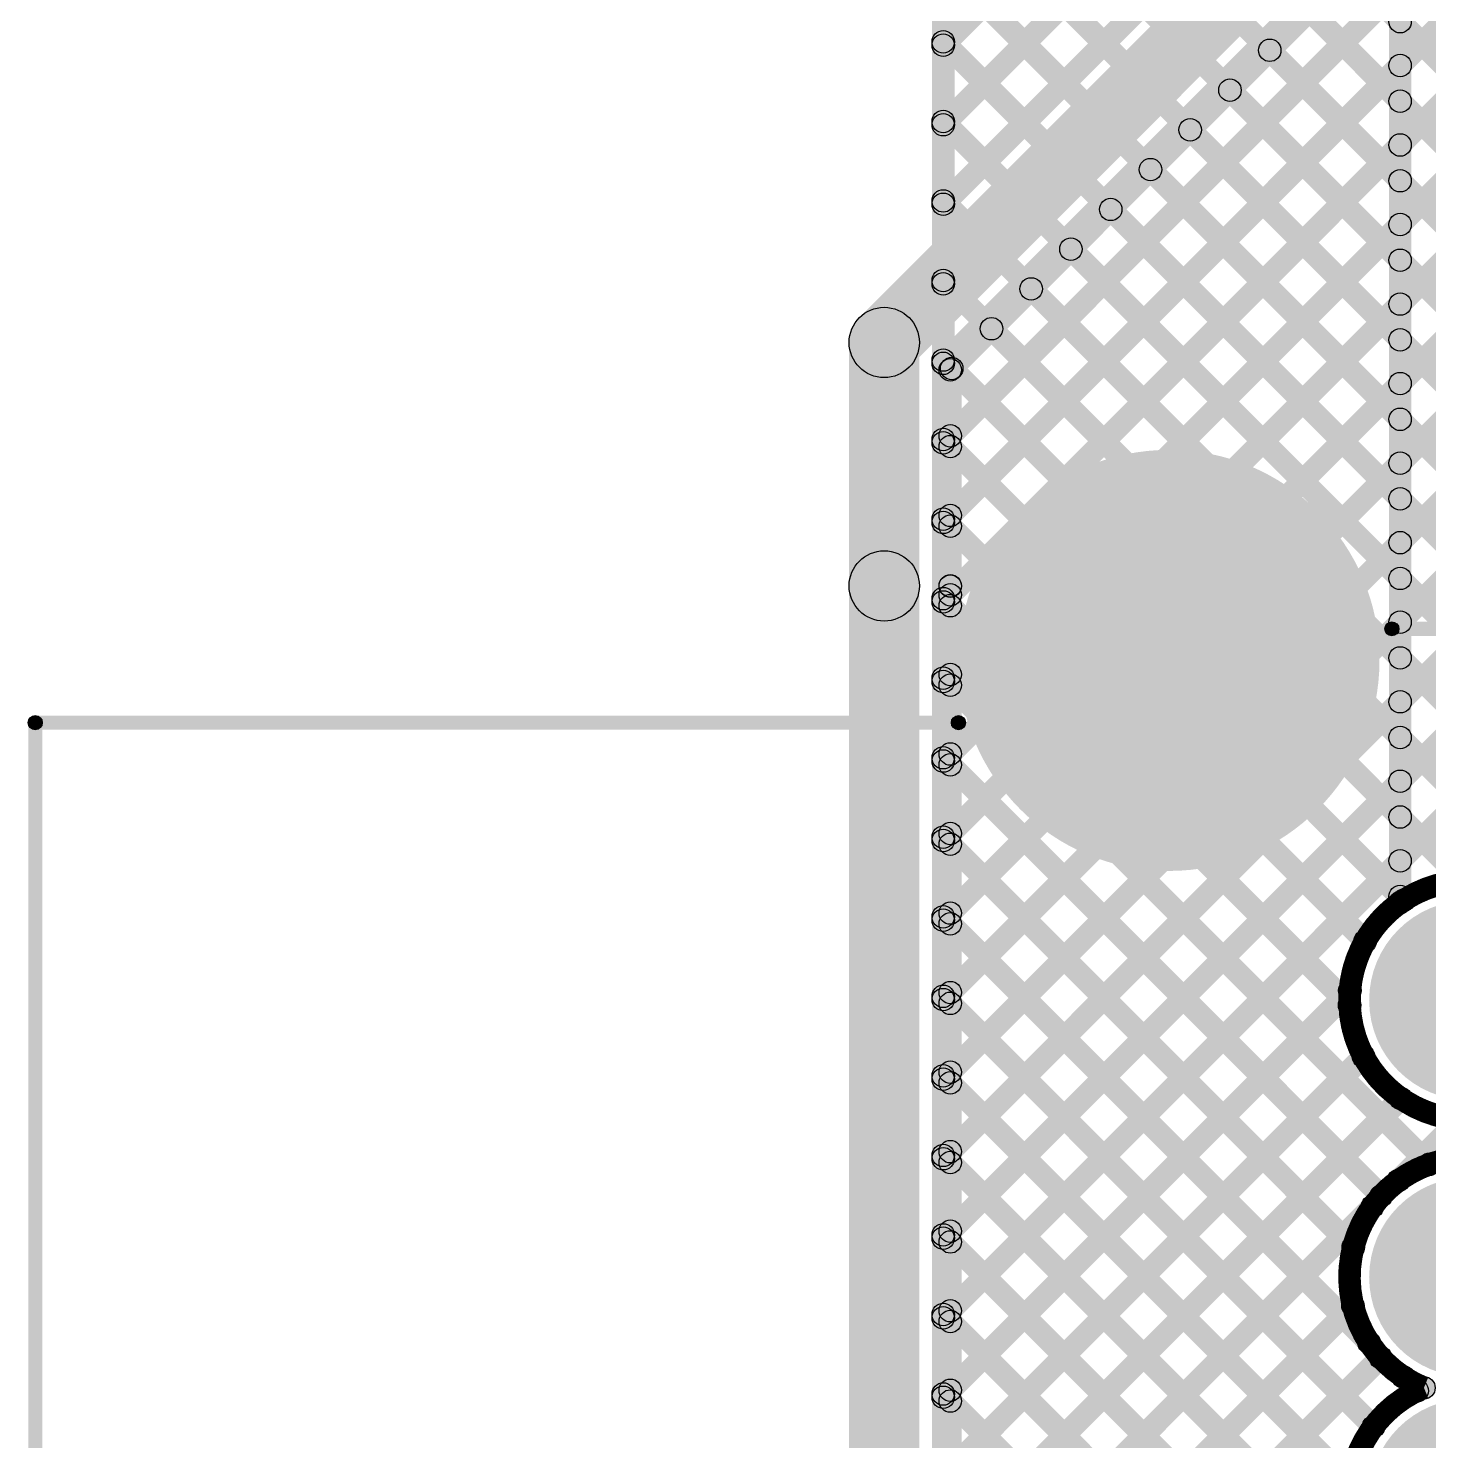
# Model space of a CAD drawing. Header units: millimetres. Extents: x -0.28 to 3.03, y -0.05 to 3.12.
# Drawn here: x -0.276 to 0.223, y 1.556 to 2.059 of the extents above; entities that cross this region are included whole.
import ezdxf

# ---------------------------------------------------------------- set-up
doc = ezdxf.new("R2010")
doc.units = ezdxf.units.MM
doc.header["$MEASUREMENT"] = 0
for name, color, linetype in [('BottomLayer', 5, 'Continuous'), ('BottomSolder', 6, 'Continuous'), ('PadHoleLayer', 156, 'Continuous'), ('TopLayer', 1, 'Continuous'), ('TopOverlay', 2, 'Continuous'), ('TopSolder', 216, 'Continuous')]:
    doc.layers.add(name, color=color, linetype=linetype)

# ---------------------------------------------------------------- blocks, each defined once
blk = doc.blocks.new('901_141A1011D10100_75')
at = {"layer": 'BottomLayer'}
h = blk.add_hatch(color=5, dxfattribs=at)
edge = h.paths.add_edge_path()
edge.add_arc((-0.09843, 0), 0.0315, 0, 360)
h = blk.add_hatch(color=5, dxfattribs=at)
edge = h.paths.add_edge_path()
edge.add_arc((0, 0), 0.0315, 0, 360)
h = blk.add_hatch(color=5, dxfattribs=at)
edge = h.paths.add_edge_path()
edge.add_arc((0.07874, 0), 0.0315, 0, 360)
h = blk.add_hatch(color=5, dxfattribs=at)
edge = h.paths.add_edge_path()
edge.add_arc((-0.21929, -0.10669), 0.07087, 0, 360)
at = {"layer": 'BottomSolder'}
h = blk.add_hatch(color=6, dxfattribs=at)
edge = h.paths.add_edge_path()
edge.add_arc((-0.09843, 0), 0.0355, 0, 360)
h = blk.add_hatch(color=6, dxfattribs=at)
edge = h.paths.add_edge_path()
edge.add_arc((0, 0), 0.0355, 0, 360)
h = blk.add_hatch(color=6, dxfattribs=at)
edge = h.paths.add_edge_path()
edge.add_arc((0.07874, 0), 0.0355, 0, 360)
h = blk.add_hatch(color=6, dxfattribs=at)
edge = h.paths.add_edge_path()
edge.add_arc((-0.21929, -0.10669), 0.07487, 0, 360)
at = {"layer": 'PadHoleLayer'}
h = blk.add_hatch(color=156, dxfattribs=at)
edge = h.paths.add_edge_path()
edge.add_arc((-0.09843, 0), 0.01772, 0, 360)
h = blk.add_hatch(color=156, dxfattribs=at)
edge = h.paths.add_edge_path()
edge.add_arc((0, 0), 0.01772, 0, 360)
h = blk.add_hatch(color=156, dxfattribs=at)
edge = h.paths.add_edge_path()
edge.add_arc((-0.21929, -0.10669), 0.04528, 0, 360)
at = {"layer": 'TopLayer'}
h = blk.add_hatch(color=1, dxfattribs=at)
edge = h.paths.add_edge_path()
edge.add_arc((-0.09843, 0), 0.0315, 0, 360)
h = blk.add_hatch(color=1, dxfattribs=at)
edge = h.paths.add_edge_path()
edge.add_arc((0, 0), 0.0315, 0, 360)
h = blk.add_hatch(color=1, dxfattribs=at)
edge = h.paths.add_edge_path()
edge.add_arc((0.07874, 0), 0.0315, 0, 360)
h = blk.add_hatch(color=1, dxfattribs=at)
edge = h.paths.add_edge_path()
edge.add_arc((-0.21929, -0.10669), 0.07087, 0, 360)
at = {"layer": 'TopOverlay'}
for points in [[(-0.22802, -0.0274), (-0.23302, -0.0274), (-0.23302, 0.06), (-0.22802, 0.06)], [(-0.19465, -0.51), (-0.19965, -0.51), (-0.19965, -0.18161), (-0.19465, -0.18161)], [(0.28614, -0.5075), (0.28614, -0.5125), (-0.19715, -0.5125), (-0.19715, -0.5075)]]:
    blk.add_hatch(color=2, dxfattribs=at).paths.add_polyline_path(points)
h = blk.add_hatch(color=2, dxfattribs=at)
edge = h.paths.add_edge_path()
edge.add_arc((-0.23052, -0.0274), 0.0025, 0, 360)
h = blk.add_hatch(color=2, dxfattribs=at)
edge = h.paths.add_edge_path()
edge.add_arc((-0.19715, -0.18161), 0.0025, 0, 360)
h = blk.add_hatch(color=2, dxfattribs=at)
edge = h.paths.add_edge_path()
edge.add_arc((-0.19715, -0.51), 0.0025, 0, 360)
h = blk.add_hatch(color=2, dxfattribs=at)
edge = h.paths.add_edge_path()
edge.add_arc((-0.19715, -0.51), 0.0025, 0, 360)
at = {"layer": 'TopSolder'}
h = blk.add_hatch(color=216, dxfattribs=at)
edge = h.paths.add_edge_path()
edge.add_arc((-0.09843, 0), 0.0355, 0, 360)
h = blk.add_hatch(color=216, dxfattribs=at)
edge = h.paths.add_edge_path()
edge.add_arc((0, 0), 0.0355, 0, 360)
h = blk.add_hatch(color=216, dxfattribs=at)
edge = h.paths.add_edge_path()
edge.add_arc((0.07874, 0), 0.0355, 0, 360)
h = blk.add_hatch(color=216, dxfattribs=at)
edge = h.paths.add_edge_path()
edge.add_arc((-0.21929, -0.10669), 0.07487, 0, 360)
at = {"layer": 'TopOverlay'}
for centre in [(-0.23052, -0.0274), (-0.19715, -0.18161), (-0.19715, -0.51), (-0.19715, -0.51)]:
    blk.add_circle(centre, 0.0025, dxfattribs=at)

msp = doc.modelspace()

# ---------------------------------------------------------------- hatches: boundary and pattern name
at = {"layer": 'BottomLayer'}
for points in [[(0.05317, 2.12991), (0.05883, 2.13557), (0.51583, 1.67857), (0.51017, 1.67291)], [(0.05666, 2.09814), (0.06232, 2.1038), (0.51583, 1.65029), (0.51017, 1.64463)], [(0.05283, 2.04989), (0.04717, 2.05555), (0.09069, 2.09907), (0.09635, 2.09341)], [(0.046, 2.09102), (0.054, 2.09102), (0.054, 0.0509), (0.046, 0.0509)], [(0.05283, 2.02161), (0.04717, 2.02726), (0.10607, 2.08616), (0.11173, 2.08051)], [(0.04717, 2.07934), (0.05283, 2.085), (0.51583, 1.622), (0.51017, 1.61634)], [(0.05283, 1.76705), (0.04717, 1.77271), (0.35879, 2.08433), (0.36445, 2.07867)], [(0.05283, 1.79533), (0.04717, 1.80099), (0.33051, 2.08433), (0.33616, 2.07867)], [(0.05283, 1.8519), (0.04717, 1.85756), (0.27394, 2.08433), (0.2796, 2.07867)], [(0.05283, 1.82362), (0.04717, 1.82927), (0.30222, 2.08433), (0.30788, 2.07867)], [(0.05283, 1.99332), (0.04717, 1.99898), (0.13252, 2.08433), (0.13818, 2.07867)], [(0.05283, 1.96504), (0.04717, 1.9707), (0.1608, 2.08433), (0.16646, 2.07867)], [(0.05283, 1.90847), (0.04717, 1.91413), (0.21737, 2.08433), (0.22303, 2.07867)], [(0.05283, 1.88019), (0.04717, 1.88584), (0.24566, 2.08433), (0.25131, 2.07867)], [(0.05283, 1.93675), (0.04717, 1.94241), (0.18909, 2.08433), (0.19475, 2.07867)], [(0.05283, 1.73876), (0.04717, 1.74442), (0.38707, 2.08432), (0.39273, 2.07867)], [(0.05283, 1.71048), (0.04717, 1.71614), (0.41536, 2.08432), (0.42102, 2.07867)], [(0.05283, 1.65391), (0.04717, 1.65957), (0.47193, 2.08432), (0.47758, 2.07867)], [(0.05283, 1.62563), (0.04717, 1.63128), (0.50021, 2.08432), (0.50587, 2.07866)], [(0.05283, 1.6822), (0.04717, 1.68785), (0.44364, 2.08432), (0.4493, 2.07867)], [(0.05283, 1.59734), (0.04717, 1.603), (0.52849, 2.08432), (0.53415, 2.07866)], [(0.1327, 2.07867), (0.13835, 2.08433), (0.51583, 1.70685), (0.51017, 1.7012)], [(0.16098, 2.07867), (0.16664, 2.08433), (0.51583, 1.73514), (0.51017, 1.72948)], [(0.18927, 2.07867), (0.19492, 2.08433), (0.52006, 1.75919), (0.51441, 1.75353)], [(0.04717, 2.05106), (0.05283, 2.05672), (0.51583, 1.59372), (0.51017, 1.58806)], [(0.04717, 2.02278), (0.05283, 2.02843), (0.51583, 1.56543), (0.51017, 1.55978)], [(0.04717, 1.99449), (0.05283, 2.00015), (0.51583, 1.53715), (0.51017, 1.53149)], [(0.04717, 1.96621), (0.05283, 1.97186), (0.28529, 1.7394), (0.27964, 1.73374)], [(0.04717, 1.93792), (0.05283, 1.94358), (0.23805, 1.75836), (0.23239, 1.7527)], [(0.04717, 1.90964), (0.05283, 1.9153), (0.21662, 1.7515), (0.21097, 1.74584)], [(0.04717, 1.88135), (0.05283, 1.88701), (0.2029, 1.73694), (0.19725, 1.73128)], [(0.04717, 1.85307), (0.05283, 1.85873), (0.19737, 1.71419), (0.19171, 1.70853)], [(0.04717, 1.82479), (0.05283, 1.83044), (0.22571, 1.65756), (0.22006, 1.6519)], [(0.04717, 1.7965), (0.05283, 1.80216), (0.20864, 1.64634), (0.20299, 1.64069)], [(0.04717, 1.76822), (0.05283, 1.77387), (0.19867, 1.62804), (0.19301, 1.62238)], [(0.04717, 1.73993), (0.05283, 1.74559), (0.20438, 1.59404), (0.19872, 1.58839)], [(0.05283, 1.56906), (0.04717, 1.57472), (0.19182, 1.71936), (0.19747, 1.7137)], [(0.04717, 1.71165), (0.05283, 1.71731), (0.20586, 1.56427), (0.20021, 1.55862)], [(0.05283, 1.54077), (0.04717, 1.54643), (0.19666, 1.69592), (0.20232, 1.69027)], [(0.04717, 1.68336), (0.05283, 1.68902), (0.19768, 1.54417), (0.19202, 1.53851)], [(0.05283, 1.51249), (0.04717, 1.51815), (0.20998, 1.68096), (0.21564, 1.6753)], [(0.21474, 1.64612), (0.20908, 1.65177), (0.23084, 1.67353), (0.2365, 1.66788)], [(0.04717, 1.65508), (0.05283, 1.66074), (0.23157, 1.48199), (0.22591, 1.47634)], [(0.05283, 1.48421), (0.04717, 1.48986), (0.19987, 1.64256), (0.20553, 1.63691)], [(0.04717, 1.6268), (0.05283, 1.63245), (0.21246, 1.47282), (0.2068, 1.46716)], [(0.05283, 1.45592), (0.04717, 1.46158), (0.19291, 1.60731), (0.19856, 1.60166)], [(0.04717, 1.59851), (0.05283, 1.60417), (0.20053, 1.45647), (0.19487, 1.45081)], [(0.05283, 1.42764), (0.04717, 1.43329), (0.20275, 1.58887), (0.2084, 1.58321)], [(0.21074, 1.57636), (0.2164, 1.58202), (0.22139, 1.57702), (0.21574, 1.57137)], [(0.04717, 1.57023), (0.05283, 1.57588), (0.19857, 1.43015), (0.19291, 1.42449)]]:
    msp.add_hatch(color=5, dxfattribs=at).paths.add_polyline_path(points)
h = msp.add_hatch(color=5, dxfattribs=at)
edge = h.paths.add_edge_path()
edge.add_arc((0.05, 2.05389), 0.004, 0, 360)
h = msp.add_hatch(color=5, dxfattribs=at)
edge = h.paths.add_edge_path()
edge.add_arc((0.05, 2.05272), 0.004, 0, 360)
h = msp.add_hatch(color=5, dxfattribs=at)
edge = h.paths.add_edge_path()
edge.add_arc((0.05, 2.0256), 0.004, 0, 360)
h = msp.add_hatch(color=5, dxfattribs=at)
edge = h.paths.add_edge_path()
edge.add_arc((0.05, 2.02444), 0.004, 0, 360)
h = msp.add_hatch(color=5, dxfattribs=at)
edge = h.paths.add_edge_path()
edge.add_arc((0.05, 1.99732), 0.004, 0, 360)
h = msp.add_hatch(color=5, dxfattribs=at)
edge = h.paths.add_edge_path()
edge.add_arc((0.05, 1.99615), 0.004, 0, 360)
h = msp.add_hatch(color=5, dxfattribs=at)
edge = h.paths.add_edge_path()
edge.add_arc((0.05, 1.96904), 0.004, 0, 360)
h = msp.add_hatch(color=5, dxfattribs=at)
edge = h.paths.add_edge_path()
edge.add_arc((0.05, 1.96787), 0.004, 0, 360)
h = msp.add_hatch(color=5, dxfattribs=at)
edge = h.paths.add_edge_path()
edge.add_arc((0.05, 1.94075), 0.004, 0, 360)
h = msp.add_hatch(color=5, dxfattribs=at)
edge = h.paths.add_edge_path()
edge.add_arc((0.05, 1.93958), 0.004, 0, 360)
h = msp.add_hatch(color=5, dxfattribs=at)
edge = h.paths.add_edge_path()
edge.add_arc((0.05, 1.91247), 0.004, 0, 360)
h = msp.add_hatch(color=5, dxfattribs=at)
edge = h.paths.add_edge_path()
edge.add_arc((0.05, 1.9113), 0.004, 0, 360)
h = msp.add_hatch(color=5, dxfattribs=at)
edge = h.paths.add_edge_path()
edge.add_arc((0.05, 1.88418), 0.004, 0, 360)
h = msp.add_hatch(color=5, dxfattribs=at)
edge = h.paths.add_edge_path()
edge.add_arc((0.05, 1.88301), 0.004, 0, 360)
h = msp.add_hatch(color=5, dxfattribs=at)
edge = h.paths.add_edge_path()
edge.add_arc((0.05, 1.8559), 0.004, 0, 360)
h = msp.add_hatch(color=5, dxfattribs=at)
edge = h.paths.add_edge_path()
edge.add_arc((0.05, 1.85473), 0.004, 0, 360)
h = msp.add_hatch(color=5, dxfattribs=at)
edge = h.paths.add_edge_path()
edge.add_arc((0.05, 1.82761), 0.004, 0, 360)
h = msp.add_hatch(color=5, dxfattribs=at)
edge = h.paths.add_edge_path()
edge.add_arc((0.05, 1.82645), 0.004, 0, 360)
h = msp.add_hatch(color=5, dxfattribs=at)
edge = h.paths.add_edge_path()
edge.add_arc((0.05, 1.79933), 0.004, 0, 360)
h = msp.add_hatch(color=5, dxfattribs=at)
edge = h.paths.add_edge_path()
edge.add_arc((0.05, 1.79816), 0.004, 0, 360)
h = msp.add_hatch(color=5, dxfattribs=at)
edge = h.paths.add_edge_path()
edge.add_arc((0.05, 1.77105), 0.004, 0, 360)
h = msp.add_hatch(color=5, dxfattribs=at)
edge = h.paths.add_edge_path()
edge.add_arc((0.05, 1.76988), 0.004, 0, 360)
h = msp.add_hatch(color=5, dxfattribs=at)
edge = h.paths.add_edge_path()
edge.add_arc((0.2138, 1.74867), 0.004, 0, 360)
h = msp.add_hatch(color=5, dxfattribs=at)
edge = h.paths.add_edge_path()
edge.add_arc((0.05, 1.74276), 0.004, 0, 360)
h = msp.add_hatch(color=5, dxfattribs=at)
edge = h.paths.add_edge_path()
edge.add_arc((0.05, 1.74159), 0.004, 0, 360)
h = msp.add_hatch(color=5, dxfattribs=at)
edge = h.paths.add_edge_path()
edge.add_arc((0.20008, 1.73411), 0.004, 0, 360)
h = msp.add_hatch(color=5, dxfattribs=at)
edge = h.paths.add_edge_path()
edge.add_arc((0.05, 1.71448), 0.004, 0, 360)
h = msp.add_hatch(color=5, dxfattribs=at)
edge = h.paths.add_edge_path()
edge.add_arc((0.19465, 1.71653), 0.004, 0, 360)
h = msp.add_hatch(color=5, dxfattribs=at)
edge = h.paths.add_edge_path()
edge.add_arc((0.05, 1.71331), 0.004, 0, 360)
h = msp.add_hatch(color=5, dxfattribs=at)
edge = h.paths.add_edge_path()
edge.add_arc((0.19454, 1.71136), 0.004, 0, 360)
h = msp.add_hatch(color=5, dxfattribs=at)
edge = h.paths.add_edge_path()
edge.add_arc((0.19949, 1.69309), 0.004, 0, 360)
h = msp.add_hatch(color=5, dxfattribs=at)
edge = h.paths.add_edge_path()
edge.add_arc((0.05, 1.68619), 0.004, 0, 360)
h = msp.add_hatch(color=5, dxfattribs=at)
edge = h.paths.add_edge_path()
edge.add_arc((0.05, 1.68502), 0.004, 0, 360)
h = msp.add_hatch(color=5, dxfattribs=at)
edge = h.paths.add_edge_path()
edge.add_arc((0.21281, 1.67813), 0.004, 0, 360)
h = msp.add_hatch(color=5, dxfattribs=at)
edge = h.paths.add_edge_path()
edge.add_arc((0.05, 1.65791), 0.004, 0, 360)
h = msp.add_hatch(color=5, dxfattribs=at)
edge = h.paths.add_edge_path()
edge.add_arc((0.05, 1.65674), 0.004, 0, 360)
h = msp.add_hatch(color=5, dxfattribs=at)
edge = h.paths.add_edge_path()
edge.add_arc((0.22289, 1.65473), 0.004, 0, 360)
h = msp.add_hatch(color=5, dxfattribs=at)
edge = h.paths.add_edge_path()
edge.add_arc((0.21191, 1.64895), 0.004, 0, 360)
h = msp.add_hatch(color=5, dxfattribs=at)
edge = h.paths.add_edge_path()
edge.add_arc((0.2027, 1.63973), 0.004, 0, 360)
h = msp.add_hatch(color=5, dxfattribs=at)
edge = h.paths.add_edge_path()
edge.add_arc((0.20582, 1.64351), 0.004, 0, 360)
h = msp.add_hatch(color=5, dxfattribs=at)
edge = h.paths.add_edge_path()
edge.add_arc((0.05, 1.62962), 0.004, 0, 360)
h = msp.add_hatch(color=5, dxfattribs=at)
edge = h.paths.add_edge_path()
edge.add_arc((0.05, 1.62846), 0.004, 0, 360)
h = msp.add_hatch(color=5, dxfattribs=at)
edge = h.paths.add_edge_path()
edge.add_arc((0.19584, 1.62521), 0.004, 0, 360)
h = msp.add_hatch(color=5, dxfattribs=at)
edge = h.paths.add_edge_path()
edge.add_arc((0.19574, 1.60449), 0.004, 0, 360)
h = msp.add_hatch(color=5, dxfattribs=at)
edge = h.paths.add_edge_path()
edge.add_arc((0.05, 1.60134), 0.004, 0, 360)
h = msp.add_hatch(color=5, dxfattribs=at)
edge = h.paths.add_edge_path()
edge.add_arc((0.05, 1.60017), 0.004, 0, 360)
h = msp.add_hatch(color=5, dxfattribs=at)
edge = h.paths.add_edge_path()
edge.add_arc((0.20155, 1.59121), 0.004, 0, 360)
h = msp.add_hatch(color=5, dxfattribs=at)
edge = h.paths.add_edge_path()
edge.add_arc((0.20557, 1.58604), 0.004, 0, 360)
h = msp.add_hatch(color=5, dxfattribs=at)
edge = h.paths.add_edge_path()
edge.add_arc((0.21357, 1.57919), 0.004, 0, 360)
h = msp.add_hatch(color=5, dxfattribs=at)
edge = h.paths.add_edge_path()
edge.add_arc((0.21857, 1.5742), 0.004, 0, 360)
h = msp.add_hatch(color=5, dxfattribs=at)
edge = h.paths.add_edge_path()
edge.add_arc((0.221, 1.57528), 0.004, 0, 360)
h = msp.add_hatch(color=5, dxfattribs=at)
edge = h.paths.add_edge_path()
edge.add_arc((0.221, 1.57528), 0.004, 0, 360)
h = msp.add_hatch(color=5, dxfattribs=at)
edge = h.paths.add_edge_path()
edge.add_arc((0.05, 1.57306), 0.004, 0, 360)
h = msp.add_hatch(color=5, dxfattribs=at)
edge = h.paths.add_edge_path()
edge.add_arc((0.05, 1.57189), 0.004, 0, 360)
h = msp.add_hatch(color=5, dxfattribs=at)
edge = h.paths.add_edge_path()
edge.add_arc((0.20303, 1.56144), 0.004, 0, 360)
at = {"layer": 'TopLayer'}
for points in [[(0.03784, 1.93816), (0.02016, 1.95584), (0.25516, 2.19084), (0.27284, 2.17316)], [(0.05533, 1.93444), (0.04967, 1.94009), (0.20967, 2.10009), (0.21533, 2.09444)], [(0.2165, 1.74779), (0.2085, 1.74779), (0.2085, 2.09727), (0.2165, 2.09727)], [(0.19159, 2.07635), (0.19724, 2.08201), (0.21533, 2.06392), (0.20967, 2.05827)], [(0.05533, 1.91097), (0.04967, 1.91663), (0.20967, 2.07663), (0.21533, 2.07097)], [(0.17744, 2.06221), (0.1831, 2.06787), (0.21533, 2.03564), (0.20967, 2.02998)], [(0.1633, 2.04807), (0.16896, 2.05372), (0.21533, 2.00735), (0.20967, 2.0017)], [(0.05533, 1.88269), (0.04967, 1.88834), (0.20967, 2.04834), (0.21533, 2.04269)], [(0.14916, 2.03393), (0.15482, 2.03958), (0.21533, 1.97907), (0.20967, 1.97341)], [(0.13502, 2.01978), (0.14067, 2.02544), (0.21533, 1.95079), (0.20967, 1.94513)], [(0.05533, 1.8544), (0.04967, 1.86006), (0.20967, 2.02006), (0.21533, 2.0144)], [(0.12088, 2.00564), (0.12653, 2.0113), (0.21533, 1.9225), (0.20967, 1.91684)], [(0.10673, 1.9915), (0.11239, 1.99716), (0.21533, 1.89422), (0.20967, 1.88856)], [(0.05533, 1.82612), (0.04967, 1.83177), (0.20967, 1.99177), (0.21533, 1.98612)], [(0.09259, 1.97736), (0.09825, 1.98301), (0.21533, 1.86593), (0.20967, 1.86028)], [(0.07845, 1.96321), (0.08411, 1.96887), (0.21533, 1.83765), (0.20967, 1.83199)], [(0.05533, 1.79783), (0.04967, 1.80349), (0.20967, 1.96349), (0.21533, 1.95783)], [(0.06431, 1.94907), (0.06996, 1.95473), (0.21533, 1.80936), (0.20967, 1.80371)], [(0.0415, 1.86043), (0.0165, 1.86043), (0.0165, 1.947), (0.0415, 1.947)], [(0.05016, 1.93493), (0.05582, 1.94059), (0.21533, 1.78108), (0.20967, 1.77542)], [(0.0565, 1.86043), (0.0485, 1.86043), (0.0485, 1.93727), (0.0565, 1.93727)], [(0.05533, 1.76955), (0.04967, 1.77521), (0.20967, 1.93521), (0.21533, 1.92955)], [(0.04967, 1.90714), (0.05533, 1.9128), (0.21533, 1.7528), (0.20967, 1.74714)], [(0.05533, 1.74126), (0.04967, 1.74692), (0.20967, 1.90692), (0.21533, 1.90126)], [(0.04967, 1.87885), (0.05533, 1.88451), (0.2029, 1.73694), (0.19725, 1.73128)], [(0.05533, 1.71298), (0.04967, 1.71864), (0.20967, 1.87864), (0.21533, 1.87298)], [(0.03784, 1.85159), (0.02016, 1.86927), (0.02016, 1.86927), (0.03784, 1.85159)], [(0.0415, 0.9265), (0.0165, 0.9265), (0.0165, 1.86043), (0.0415, 1.86043)], [(0.0565, 0.97), (0.0485, 0.97), (0.0485, 1.86036), (0.0565, 1.86036)], [(0.04967, 1.85057), (0.05533, 1.85623), (0.19737, 1.71419), (0.19171, 1.70853)], [(0.05533, 1.6847), (0.04967, 1.69035), (0.20967, 1.85035), (0.21533, 1.8447)], [(0.04967, 1.82229), (0.05533, 1.82794), (0.22571, 1.65756), (0.22006, 1.6519)], [(0.05533, 1.65641), (0.04967, 1.66207), (0.20967, 1.82207), (0.21533, 1.81641)], [(0.04967, 1.794), (0.05533, 1.79966), (0.20864, 1.64634), (0.20299, 1.64069)], [(0.05533, 1.62813), (0.04967, 1.63378), (0.20967, 1.79378), (0.21533, 1.78813)], [(0.04967, 1.76572), (0.05533, 1.77137), (0.19867, 1.62804), (0.19301, 1.62238)], [(0.05533, 1.59984), (0.04967, 1.6055), (0.20967, 1.7655), (0.21533, 1.75984)], [(0.04967, 1.73743), (0.05533, 1.74309), (0.20438, 1.59404), (0.19872, 1.58839)], [(0.05533, 1.57156), (0.04967, 1.57722), (0.19182, 1.71936), (0.19747, 1.7137)], [(0.04967, 1.70915), (0.05533, 1.71481), (0.20586, 1.56427), (0.20021, 1.55862)], [(0.05533, 1.54327), (0.04967, 1.54893), (0.19666, 1.69592), (0.20232, 1.69027)], [(0.04967, 1.68086), (0.05533, 1.68652), (0.19768, 1.54417), (0.19202, 1.53851)], [(0.05533, 1.51499), (0.04967, 1.52065), (0.20998, 1.68096), (0.21564, 1.6753)], [(0.21474, 1.64612), (0.20908, 1.65177), (0.23084, 1.67353), (0.2365, 1.66788)], [(0.04967, 1.65258), (0.05533, 1.65824), (0.23157, 1.48199), (0.22591, 1.47634)], [(0.05533, 1.48671), (0.04967, 1.49236), (0.19987, 1.64256), (0.20553, 1.63691)], [(0.04967, 1.6243), (0.05533, 1.62995), (0.21246, 1.47282), (0.2068, 1.46716)], [(0.05533, 1.45842), (0.04967, 1.46408), (0.19291, 1.60731), (0.19856, 1.60166)], [(0.04967, 1.59601), (0.05533, 1.60167), (0.20053, 1.45647), (0.19487, 1.45081)], [(0.05533, 1.43014), (0.04967, 1.43579), (0.20275, 1.58887), (0.2084, 1.58321)], [(0.21074, 1.57636), (0.2164, 1.58202), (0.22139, 1.57702), (0.21574, 1.57137)], [(0.04967, 1.56773), (0.05533, 1.57338), (0.19857, 1.43015), (0.19291, 1.42449)]]:
    msp.add_hatch(color=1, dxfattribs=at).paths.add_polyline_path(points)
h = msp.add_hatch(color=1, dxfattribs=at)
edge = h.paths.add_edge_path()
edge.add_arc((0.2125, 2.06109), 0.004, 0, 360)
h = msp.add_hatch(color=1, dxfattribs=at)
edge = h.paths.add_edge_path()
edge.add_arc((0.16613, 2.0509), 0.004, 0, 360)
h = msp.add_hatch(color=1, dxfattribs=at)
edge = h.paths.add_edge_path()
edge.add_arc((0.2125, 2.04551), 0.004, 0, 360)
h = msp.add_hatch(color=1, dxfattribs=at)
edge = h.paths.add_edge_path()
edge.add_arc((0.15199, 2.03675), 0.004, 0, 360)
h = msp.add_hatch(color=1, dxfattribs=at)
edge = h.paths.add_edge_path()
edge.add_arc((0.2125, 2.03281), 0.004, 0, 360)
h = msp.add_hatch(color=1, dxfattribs=at)
edge = h.paths.add_edge_path()
edge.add_arc((0.13785, 2.02261), 0.004, 0, 360)
h = msp.add_hatch(color=1, dxfattribs=at)
edge = h.paths.add_edge_path()
edge.add_arc((0.2125, 2.01723), 0.004, 0, 360)
h = msp.add_hatch(color=1, dxfattribs=at)
edge = h.paths.add_edge_path()
edge.add_arc((0.1237, 2.00847), 0.004, 0, 360)
h = msp.add_hatch(color=1, dxfattribs=at)
edge = h.paths.add_edge_path()
edge.add_arc((0.2125, 2.00453), 0.004, 0, 360)
h = msp.add_hatch(color=1, dxfattribs=at)
edge = h.paths.add_edge_path()
edge.add_arc((0.10956, 1.99433), 0.004, 0, 360)
h = msp.add_hatch(color=1, dxfattribs=at)
edge = h.paths.add_edge_path()
edge.add_arc((0.2125, 1.98895), 0.004, 0, 360)
h = msp.add_hatch(color=1, dxfattribs=at)
edge = h.paths.add_edge_path()
edge.add_arc((0.09542, 1.98019), 0.004, 0, 360)
h = msp.add_hatch(color=1, dxfattribs=at)
edge = h.paths.add_edge_path()
edge.add_arc((0.2125, 1.97624), 0.004, 0, 360)
h = msp.add_hatch(color=1, dxfattribs=at)
edge = h.paths.add_edge_path()
edge.add_arc((0.08128, 1.96604), 0.004, 0, 360)
h = msp.add_hatch(color=1, dxfattribs=at)
edge = h.paths.add_edge_path()
edge.add_arc((0.2125, 1.96066), 0.004, 0, 360)
h = msp.add_hatch(color=1, dxfattribs=at)
edge = h.paths.add_edge_path()
edge.add_arc((0.029, 1.947), 0.0125, 0, 360)
h = msp.add_hatch(color=1, dxfattribs=at)
edge = h.paths.add_edge_path()
edge.add_arc((0.029, 1.947), 0.0125, 0, 360)
h = msp.add_hatch(color=1, dxfattribs=at)
edge = h.paths.add_edge_path()
edge.add_arc((0.06714, 1.9519), 0.004, 0, 360)
h = msp.add_hatch(color=1, dxfattribs=at)
edge = h.paths.add_edge_path()
edge.add_arc((0.2125, 1.94796), 0.004, 0, 360)
h = msp.add_hatch(color=1, dxfattribs=at)
edge = h.paths.add_edge_path()
edge.add_arc((0.0525, 1.93727), 0.004, 0, 360)
h = msp.add_hatch(color=1, dxfattribs=at)
edge = h.paths.add_edge_path()
edge.add_arc((0.0525, 1.93727), 0.004, 0, 360)
h = msp.add_hatch(color=1, dxfattribs=at)
edge = h.paths.add_edge_path()
edge.add_arc((0.05299, 1.93776), 0.004, 0, 360)
h = msp.add_hatch(color=1, dxfattribs=at)
edge = h.paths.add_edge_path()
edge.add_arc((0.2125, 1.93238), 0.004, 0, 360)
h = msp.add_hatch(color=1, dxfattribs=at)
edge = h.paths.add_edge_path()
edge.add_arc((0.2125, 1.91967), 0.004, 0, 360)
h = msp.add_hatch(color=1, dxfattribs=at)
edge = h.paths.add_edge_path()
edge.add_arc((0.0525, 1.9138), 0.004, 0, 360)
h = msp.add_hatch(color=1, dxfattribs=at)
edge = h.paths.add_edge_path()
edge.add_arc((0.0525, 1.90997), 0.004, 0, 360)
h = msp.add_hatch(color=1, dxfattribs=at)
edge = h.paths.add_edge_path()
edge.add_arc((0.2125, 1.90409), 0.004, 0, 360)
h = msp.add_hatch(color=1, dxfattribs=at)
edge = h.paths.add_edge_path()
edge.add_arc((0.2125, 1.89139), 0.004, 0, 360)
h = msp.add_hatch(color=1, dxfattribs=at)
edge = h.paths.add_edge_path()
edge.add_arc((0.0525, 1.88551), 0.004, 0, 360)
h = msp.add_hatch(color=1, dxfattribs=at)
edge = h.paths.add_edge_path()
edge.add_arc((0.0525, 1.88168), 0.004, 0, 360)
h = msp.add_hatch(color=1, dxfattribs=at)
edge = h.paths.add_edge_path()
edge.add_arc((0.2125, 1.87581), 0.004, 0, 360)
h = msp.add_hatch(color=1, dxfattribs=at)
edge = h.paths.add_edge_path()
edge.add_arc((0.029, 1.86043), 0.0125, 0, 360)
h = msp.add_hatch(color=1, dxfattribs=at)
edge = h.paths.add_edge_path()
edge.add_arc((0.029, 1.86043), 0.0125, 0, 360)
h = msp.add_hatch(color=1, dxfattribs=at)
edge = h.paths.add_edge_path()
edge.add_arc((0.029, 1.86043), 0.0125, 0, 360)
h = msp.add_hatch(color=1, dxfattribs=at)
edge = h.paths.add_edge_path()
edge.add_arc((0.029, 1.86043), 0.0125, 0, 360)
h = msp.add_hatch(color=1, dxfattribs=at)
edge = h.paths.add_edge_path()
edge.add_arc((0.0525, 1.86043), 0.004, 0, 360)
h = msp.add_hatch(color=1, dxfattribs=at)
edge = h.paths.add_edge_path()
edge.add_arc((0.0525, 1.86036), 0.004, 0, 360)
h = msp.add_hatch(color=1, dxfattribs=at)
edge = h.paths.add_edge_path()
edge.add_arc((0.2125, 1.8631), 0.004, 0, 360)
h = msp.add_hatch(color=1, dxfattribs=at)
edge = h.paths.add_edge_path()
edge.add_arc((0.0525, 1.85723), 0.004, 0, 360)
h = msp.add_hatch(color=1, dxfattribs=at)
edge = h.paths.add_edge_path()
edge.add_arc((0.0525, 1.8534), 0.004, 0, 360)
h = msp.add_hatch(color=1, dxfattribs=at)
edge = h.paths.add_edge_path()
edge.add_arc((0.2125, 1.84752), 0.004, 0, 360)
h = msp.add_hatch(color=1, dxfattribs=at)
edge = h.paths.add_edge_path()
edge.add_arc((0.2125, 1.83482), 0.004, 0, 360)
h = msp.add_hatch(color=1, dxfattribs=at)
edge = h.paths.add_edge_path()
edge.add_arc((0.0525, 1.82895), 0.004, 0, 360)
h = msp.add_hatch(color=1, dxfattribs=at)
edge = h.paths.add_edge_path()
edge.add_arc((0.0525, 1.82511), 0.004, 0, 360)
h = msp.add_hatch(color=1, dxfattribs=at)
edge = h.paths.add_edge_path()
edge.add_arc((0.2125, 1.81924), 0.004, 0, 360)
h = msp.add_hatch(color=1, dxfattribs=at)
edge = h.paths.add_edge_path()
edge.add_arc((0.2125, 1.80654), 0.004, 0, 360)
h = msp.add_hatch(color=1, dxfattribs=at)
edge = h.paths.add_edge_path()
edge.add_arc((0.0525, 1.80066), 0.004, 0, 360)
h = msp.add_hatch(color=1, dxfattribs=at)
edge = h.paths.add_edge_path()
edge.add_arc((0.0525, 1.79683), 0.004, 0, 360)
h = msp.add_hatch(color=1, dxfattribs=at)
edge = h.paths.add_edge_path()
edge.add_arc((0.2125, 1.79096), 0.004, 0, 360)
h = msp.add_hatch(color=1, dxfattribs=at)
edge = h.paths.add_edge_path()
edge.add_arc((0.2125, 1.77825), 0.004, 0, 360)
h = msp.add_hatch(color=1, dxfattribs=at)
edge = h.paths.add_edge_path()
edge.add_arc((0.0525, 1.77238), 0.004, 0, 360)
h = msp.add_hatch(color=1, dxfattribs=at)
edge = h.paths.add_edge_path()
edge.add_arc((0.0525, 1.76855), 0.004, 0, 360)
h = msp.add_hatch(color=1, dxfattribs=at)
edge = h.paths.add_edge_path()
edge.add_arc((0.2125, 1.76267), 0.004, 0, 360)
h = msp.add_hatch(color=1, dxfattribs=at)
edge = h.paths.add_edge_path()
edge.add_arc((0.2125, 1.74997), 0.004, 0, 360)
h = msp.add_hatch(color=1, dxfattribs=at)
edge = h.paths.add_edge_path()
edge.add_arc((0.0525, 1.74409), 0.004, 0, 360)
h = msp.add_hatch(color=1, dxfattribs=at)
edge = h.paths.add_edge_path()
edge.add_arc((0.2125, 1.74779), 0.004, 0, 360)
h = msp.add_hatch(color=1, dxfattribs=at)
edge = h.paths.add_edge_path()
edge.add_arc((0.2125, 1.74779), 0.004, 0, 360)
h = msp.add_hatch(color=1, dxfattribs=at)
edge = h.paths.add_edge_path()
edge.add_arc((0.0525, 1.74026), 0.004, 0, 360)
h = msp.add_hatch(color=1, dxfattribs=at)
edge = h.paths.add_edge_path()
edge.add_arc((0.20008, 1.73411), 0.004, 0, 360)
h = msp.add_hatch(color=1, dxfattribs=at)
edge = h.paths.add_edge_path()
edge.add_arc((0.0525, 1.71581), 0.004, 0, 360)
h = msp.add_hatch(color=1, dxfattribs=at)
edge = h.paths.add_edge_path()
edge.add_arc((0.19465, 1.71653), 0.004, 0, 360)
h = msp.add_hatch(color=1, dxfattribs=at)
edge = h.paths.add_edge_path()
edge.add_arc((0.0525, 1.71198), 0.004, 0, 360)
h = msp.add_hatch(color=1, dxfattribs=at)
edge = h.paths.add_edge_path()
edge.add_arc((0.19454, 1.71136), 0.004, 0, 360)
h = msp.add_hatch(color=1, dxfattribs=at)
edge = h.paths.add_edge_path()
edge.add_arc((0.19949, 1.69309), 0.004, 0, 360)
h = msp.add_hatch(color=1, dxfattribs=at)
edge = h.paths.add_edge_path()
edge.add_arc((0.0525, 1.68752), 0.004, 0, 360)
h = msp.add_hatch(color=1, dxfattribs=at)
edge = h.paths.add_edge_path()
edge.add_arc((0.0525, 1.68369), 0.004, 0, 360)
h = msp.add_hatch(color=1, dxfattribs=at)
edge = h.paths.add_edge_path()
edge.add_arc((0.21281, 1.67813), 0.004, 0, 360)
h = msp.add_hatch(color=1, dxfattribs=at)
edge = h.paths.add_edge_path()
edge.add_arc((0.0525, 1.65924), 0.004, 0, 360)
h = msp.add_hatch(color=1, dxfattribs=at)
edge = h.paths.add_edge_path()
edge.add_arc((0.0525, 1.65541), 0.004, 0, 360)
h = msp.add_hatch(color=1, dxfattribs=at)
edge = h.paths.add_edge_path()
edge.add_arc((0.22289, 1.65473), 0.004, 0, 360)
h = msp.add_hatch(color=1, dxfattribs=at)
edge = h.paths.add_edge_path()
edge.add_arc((0.21191, 1.64895), 0.004, 0, 360)
h = msp.add_hatch(color=1, dxfattribs=at)
edge = h.paths.add_edge_path()
edge.add_arc((0.2027, 1.63973), 0.004, 0, 360)
h = msp.add_hatch(color=1, dxfattribs=at)
edge = h.paths.add_edge_path()
edge.add_arc((0.20582, 1.64351), 0.004, 0, 360)
h = msp.add_hatch(color=1, dxfattribs=at)
edge = h.paths.add_edge_path()
edge.add_arc((0.0525, 1.63096), 0.004, 0, 360)
h = msp.add_hatch(color=1, dxfattribs=at)
edge = h.paths.add_edge_path()
edge.add_arc((0.0525, 1.62712), 0.004, 0, 360)
h = msp.add_hatch(color=1, dxfattribs=at)
edge = h.paths.add_edge_path()
edge.add_arc((0.19584, 1.62521), 0.004, 0, 360)
h = msp.add_hatch(color=1, dxfattribs=at)
edge = h.paths.add_edge_path()
edge.add_arc((0.19574, 1.60449), 0.004, 0, 360)
h = msp.add_hatch(color=1, dxfattribs=at)
edge = h.paths.add_edge_path()
edge.add_arc((0.0525, 1.60267), 0.004, 0, 360)
h = msp.add_hatch(color=1, dxfattribs=at)
edge = h.paths.add_edge_path()
edge.add_arc((0.0525, 1.59884), 0.004, 0, 360)
h = msp.add_hatch(color=1, dxfattribs=at)
edge = h.paths.add_edge_path()
edge.add_arc((0.20155, 1.59121), 0.004, 0, 360)
h = msp.add_hatch(color=1, dxfattribs=at)
edge = h.paths.add_edge_path()
edge.add_arc((0.20557, 1.58604), 0.004, 0, 360)
h = msp.add_hatch(color=1, dxfattribs=at)
edge = h.paths.add_edge_path()
edge.add_arc((0.21357, 1.57919), 0.004, 0, 360)
h = msp.add_hatch(color=1, dxfattribs=at)
edge = h.paths.add_edge_path()
edge.add_arc((0.0525, 1.57439), 0.004, 0, 360)
h = msp.add_hatch(color=1, dxfattribs=at)
edge = h.paths.add_edge_path()
edge.add_arc((0.21857, 1.5742), 0.004, 0, 360)
h = msp.add_hatch(color=1, dxfattribs=at)
edge = h.paths.add_edge_path()
edge.add_arc((0.221, 1.57528), 0.004, 0, 360)
h = msp.add_hatch(color=1, dxfattribs=at)
edge = h.paths.add_edge_path()
edge.add_arc((0.221, 1.57528), 0.004, 0, 360)
h = msp.add_hatch(color=1, dxfattribs=at)
edge = h.paths.add_edge_path()
edge.add_arc((0.0525, 1.57056), 0.004, 0, 360)
h = msp.add_hatch(color=1, dxfattribs=at)
edge = h.paths.add_edge_path()
edge.add_arc((0.20303, 1.56144), 0.004, 0, 360)

# ---------------------------------------------------------------- linework, layer by layer
at = {"layer": 'BottomLayer', "const_width": 0.008}
for points in [[(0.27241, 1.68957, -3.315033), (0.27241, 1.73657)], [(0.221, 1.57528, -1.878483), (0.2795, 1.61465)], [(0.27308, 1.51345, -1.37629), (0.221, 1.57528)]]:
    msp.add_lwpolyline(points, format="xyb", dxfattribs=at)
at = {"layer": 'BottomLayer'}
for centre in [(0.05, 2.05389), (0.05, 2.05272), (0.05, 2.0256), (0.05, 2.02444), (0.05, 1.99732), (0.05, 1.99615), (0.05, 1.96904), (0.05, 1.96787), (0.05, 1.94075), (0.05, 1.93958), (0.05, 1.91247), (0.05, 1.9113), (0.05, 1.88418), (0.05, 1.88301), (0.05, 1.8559), (0.05, 1.85473), (0.05, 1.82761), (0.05, 1.82645), (0.05, 1.79933), (0.05, 1.79816), (0.05, 1.77105), (0.05, 1.76988), (0.2138, 1.74867), (0.05, 1.74276), (0.05, 1.74159), (0.20008, 1.73411), (0.05, 1.71448), (0.19465, 1.71653), (0.05, 1.71331), (0.19454, 1.71136), (0.19949, 1.69309), (0.05, 1.68619), (0.05, 1.68502), (0.21281, 1.67813), (0.05, 1.65791), (0.05, 1.65674), (0.22289, 1.65473), (0.21191, 1.64895), (0.2027, 1.63973), (0.20582, 1.64351), (0.05, 1.62962), (0.05, 1.62846), (0.19584, 1.62521), (0.19574, 1.60449), (0.05, 1.60134), (0.05, 1.60017), (0.20155, 1.59121), (0.20557, 1.58604), (0.21357, 1.57919), (0.21857, 1.5742), (0.221, 1.57528), (0.221, 1.57528), (0.05, 1.57306), (0.05, 1.57189), (0.20303, 1.56144)]:
    msp.add_circle(centre, 0.004, dxfattribs=at)
at = {"layer": 'TopLayer', "const_width": 0.008}
for points in [[(0.24542, 1.67142, -0.811383), (0.2125, 1.74779)], [(0.221, 1.57528, -1.411979), (0.27413, 1.63532)], [(0.27368, 1.51445, -1.396366), (0.221, 1.57528)]]:
    msp.add_lwpolyline(points, format="xyb", dxfattribs=at)
at = {"layer": 'TopLayer'}
for centre, radius in [((0.2125, 2.06109), 0.004), ((0.16613, 2.0509), 0.004), ((0.2125, 2.04551), 0.004), ((0.15199, 2.03675), 0.004), ((0.2125, 2.03281), 0.004), ((0.13785, 2.02261), 0.004), ((0.2125, 2.01723), 0.004), ((0.1237, 2.00847), 0.004), ((0.2125, 2.00453), 0.004), ((0.10956, 1.99433), 0.004), ((0.2125, 1.98895), 0.004), ((0.09542, 1.98019), 0.004), ((0.2125, 1.97624), 0.004), ((0.08128, 1.96604), 0.004), ((0.2125, 1.96066), 0.004), ((0.029, 1.947), 0.0125), ((0.029, 1.947), 0.0125), ((0.06714, 1.9519), 0.004), ((0.2125, 1.94796), 0.004), ((0.0525, 1.93727), 0.004), ((0.0525, 1.93727), 0.004), ((0.05299, 1.93776), 0.004), ((0.2125, 1.93238), 0.004), ((0.2125, 1.91967), 0.004), ((0.0525, 1.9138), 0.004), ((0.0525, 1.90997), 0.004), ((0.2125, 1.90409), 0.004), ((0.2125, 1.89139), 0.004), ((0.0525, 1.88551), 0.004), ((0.0525, 1.88168), 0.004), ((0.2125, 1.87581), 0.004), ((0.029, 1.86043), 0.0125), ((0.029, 1.86043), 0.0125), ((0.029, 1.86043), 0.0125), ((0.029, 1.86043), 0.0125), ((0.0525, 1.86043), 0.004), ((0.0525, 1.86036), 0.004), ((0.2125, 1.8631), 0.004), ((0.0525, 1.85723), 0.004), ((0.0525, 1.8534), 0.004), ((0.2125, 1.84752), 0.004), ((0.2125, 1.83482), 0.004), ((0.0525, 1.82895), 0.004), ((0.0525, 1.82511), 0.004), ((0.2125, 1.81924), 0.004), ((0.2125, 1.80654), 0.004), ((0.0525, 1.80066), 0.004), ((0.0525, 1.79683), 0.004), ((0.2125, 1.79096), 0.004), ((0.2125, 1.77825), 0.004), ((0.0525, 1.77238), 0.004), ((0.0525, 1.76855), 0.004), ((0.2125, 1.76267), 0.004), ((0.2125, 1.74997), 0.004), ((0.0525, 1.74409), 0.004), ((0.2125, 1.74779), 0.004), ((0.2125, 1.74779), 0.004), ((0.0525, 1.74026), 0.004), ((0.20008, 1.73411), 0.004), ((0.0525, 1.71581), 0.004), ((0.19465, 1.71653), 0.004), ((0.0525, 1.71198), 0.004), ((0.19454, 1.71136), 0.004), ((0.19949, 1.69309), 0.004), ((0.0525, 1.68752), 0.004), ((0.0525, 1.68369), 0.004), ((0.21281, 1.67813), 0.004), ((0.0525, 1.65924), 0.004), ((0.0525, 1.65541), 0.004), ((0.22289, 1.65473), 0.004), ((0.21191, 1.64895), 0.004), ((0.2027, 1.63973), 0.004), ((0.20582, 1.64351), 0.004), ((0.0525, 1.63096), 0.004), ((0.0525, 1.62712), 0.004), ((0.19584, 1.62521), 0.004), ((0.19574, 1.60449), 0.004), ((0.0525, 1.60267), 0.004), ((0.0525, 1.59884), 0.004), ((0.20155, 1.59121), 0.004), ((0.20557, 1.58604), 0.004), ((0.21357, 1.57919), 0.004), ((0.0525, 1.57439), 0.004), ((0.21857, 1.5742), 0.004), ((0.221, 1.57528), 0.004), ((0.221, 1.57528), 0.004), ((0.0525, 1.57056), 0.004), ((0.20303, 1.56144), 0.004)]:
    msp.add_circle(centre, radius, dxfattribs=at)

# ---------------------------------------------------------------- block references
at = {"rotation": 270}
msp.add_blockref('901_141A1011D10100_75', (0.237, 1.61465), dxfattribs=at)

doc.saveas('drawing.dxf')
